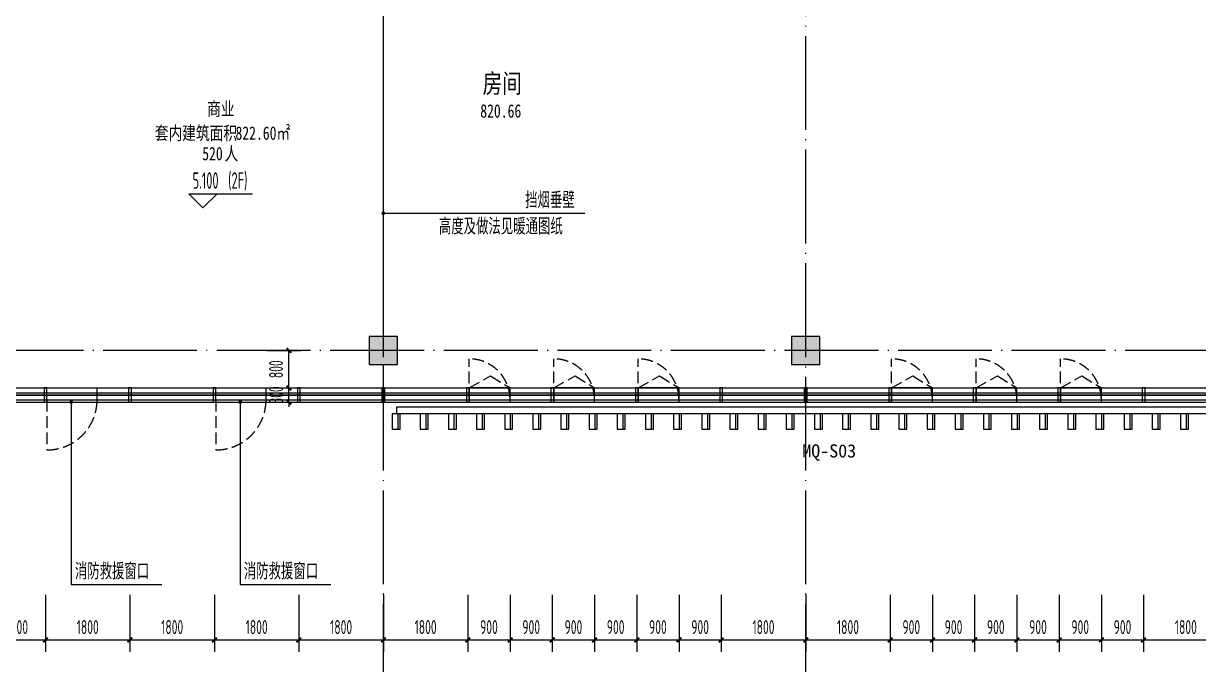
# Model space of a CAD drawing. Extents: x -228436 to 200315, y -41539 to 163917.
# Drawn here: x 22832 to 47870, y 55709 to 69366 of the extents above; entities that cross this region are included whole.
import ezdxf

# ---------------------------------------------------------------- set-up
doc = ezdxf.new("R2010")
doc.units = 0
doc.header["$LTSCALE"] = 1000
doc.header["$MEASUREMENT"] = 0
for name, pattern in [('13#楼幕墙$0$DASH', [0.35, 0.25, -0.1]), ('X-104 13#平面$0$109 3#平面$0$DASH', [0.35, 0.25, -0.1]), ('X-104 13#平面$0$ACAD_ISO05W100', [34, 24, -3, 0.5, -3, 0.5, -3]), ('X-104 13#平面$0$DOTE', [2.42, 2, -0.2, 0.02, -0.2])]:
    doc.linetypes.add(name, pattern=pattern)
for name, color, linetype in [('01-标注_尺寸', 124, 'Continuous'), ('13#楼幕墙$0$A-C_幕墙龙骨', 133, 'Continuous'), ('13#楼幕墙$0$A-C_玻璃幕墙', 140, 'Continuous'), ('13#楼幕墙$0$A-C_窗', 140, 'Continuous'), ('13#楼幕墙$0$A-TECH_结构', 21, 'Continuous'), ('13#楼幕墙$0$D-铝板', 181, 'Continuous'), ('PUB_HATCH', 8, 'Continuous'), ('PUB_WALL', 9, 'Continuous'), ('X-104 13#平面$0$01-标注_标高', 200, 'Continuous'), ('X-104 13#平面$0$01-标注_符号', 200, 'Continuous'), ('X-104 13#平面$0$02-TEXT_房间', 7, 'Continuous'), ('X-104 13#平面$0$02-TEXT_标注', 130, 'Continuous'), ('X-104 13#平面$0$A-TECH_暖通', 6, 'Continuous'), ('X-104 13#平面$0$A-TECH_结构', 21, 'Continuous'), ('X-104 13#平面$0$A_AXIS-轴线', 36, 'X-104 13#平面$0$DOTE'), ('X-104 13#平面$0$A_STR-砼柱', 51, 'Continuous')]:
    doc.layers.add(name, color=color, linetype=linetype)
doc.layers.add('X-104 13#平面$0$000套内', color=226, linetype='Continuous', lineweight=30, plot=False)
doc.styles.add('_TCH_DIM_T3', font='ros1.shx', dxfattribs={"width": 0.705882, "bigfont": 'jd.shx'})
doc.styles.add('X-104 13#平面$0$_TCH_AXIS', font='STXIHEI_0.TTF', dxfattribs={"width": 0.75})
doc.styles.add('X-104 13#平面$0$_TCH_DIM', font='ros1.shx', dxfattribs={"width": 0.8, "bigfont": 'jd.shx'})
doc.styles.add('X-104 13#平面$0$_TCH_SPACE', font='STXIHEI_0.TTF', dxfattribs={"width": 0.75, "height": 5})
doc.dimstyles.new('_TCH_ARCH&&100', dxfattribs={"dimtxt": 297.5, "dimasz": 100, "dimexe": 250, "dimexo": 300, "dimgap": 126.25, "dimtad": 1, "dimdec": 0, "dimzin": 0, "dimdsep": 46, "dimtxsty": '_TCH_DIM_T3', "dimblk": 'ARCHTICK', "dimcen": 0.09, "dimclrt": 7, "dimazin": 2, "dimtfac": 1, "dimtdec": 0, "dimtix": 1, "dimtmove": 2, "dimatfit": 3, "dimfxl": 0, "dimtolj": 1, "dimtzin": 0, "dimarcsym": 0})

# ---------------------------------------------------------------- blocks, each defined once
blk = doc.blocks.new('13#楼幕墙$0$A$C2B4E24BF')
at = {"linetype": '13#楼幕墙$0$DASH'}
for points in [[(5, 50), (5, 920)], [(5, 300), (460, 557), (875, 300)]]:
    blk.add_lwpolyline(points, dxfattribs=at)
blk.add_lwpolyline([(5, 0), (875, 0), (875, 300), (5, 300)], close=True)
blk.add_arc((5, 50), 870, 0, 90, dxfattribs=at)
blk = doc.blocks.new('13#楼幕墙$0$leileilei')
for p, q in [((120, 325), (0, 325)), ((0, 325), (0, 0)), ((120, 325), (120, 0)), ((170, 325), (120, 325)), ((170, 0), (170, 325)), ((0, 0), (120, 0)), ((120, 0), (170, 0))]:
    blk.add_line(p, q)
blk = doc.blocks.new('13#楼幕墙$0$A$C7A413A1D')
blk.add_lwpolyline([(-70, -300), (-10, -300), (-10, 0), (-70, 0)], close=True)
blk = doc.blocks.new('13#楼幕墙$0$traetawrwe')
blk.add_line((1070, -50), (1070, 250))
at = {"linetype": '13#楼幕墙$0$DASH'}
blk.add_lwpolyline([(0, 0), (0, -1070)], dxfattribs=at)
blk.add_arc((0, 0), 1070, 270, 360, dxfattribs=at)
blk = doc.blocks.new('13#楼幕墙')
at = {"layer": '13#楼幕墙$0$A-C_玻璃幕墙'}
for p, q in [((21900, 61500), (58200, 61500)), ((22050, 61350), (58350, 61350)), ((22100, 61300), (58400, 61300))]:
    blk.add_line(p, q, dxfattribs=at)
at = {"layer": '13#楼幕墙$0$A-TECH_结构'}
blk.add_lwpolyline([(4402, 77600), (-600, 77600), (-600, 60000), (21800, 60000), (21800, 61600), (58100, 61600), (58100, 81220), (53261, 85280), (38100, 76527), (38100, 72300), (12410, 72300), (4402, 77600)], dxfattribs=at)
at = {"layer": '13#楼幕墙$0$D-铝板'}
blk.add_lwpolyline([(58790, 61050), (30785, 61050), (30785, 61200), (58640, 61200)], close=True, dxfattribs=at)
at = {"layer": '13#楼幕墙$0$A-C_幕墙龙骨'}
for p in [(23340, 61600), (25140, 61600), (26940, 61600), (28740, 61600), (30540, 61600), (32340, 61600), (34140, 61600), (35940, 61600), (37740, 61600), (39540, 61600), (41340, 61600), (43140, 61600), (44940, 61600), (46740, 61600)]:
    blk.add_blockref('13#楼幕墙$0$A$C7A413A1D', p, dxfattribs=at)
at = {"layer": '13#楼幕墙$0$A-C_窗'}
for name, p in [('13#楼幕墙$0$A$C2B4E24BF', (32325, 61300)), ('13#楼幕墙$0$A$C2B4E24BF', (34125, 61300)), ('13#楼幕墙$0$A$C2B4E24BF', (35925, 61300)), ('13#楼幕墙$0$A$C2B4E24BF', (41325, 61300)), ('13#楼幕墙$0$A$C2B4E24BF', (43125, 61300)), ('13#楼幕墙$0$A$C2B4E24BF', (44925, 61300)), ('13#楼幕墙$0$traetawrwe', (23330, 61350)), ('13#楼幕墙$0$traetawrwe', (26930, 61350))]:
    blk.add_blockref(name, p, dxfattribs=at)
at = {"layer": '13#楼幕墙$0$D-铝板'}
for p in [(30685, 60725), (31285, 60725), (31885, 60725), (32485, 60725), (33085, 60725), (33685, 60725), (34285, 60725), (34885, 60725), (35485, 60725), (36085, 60725), (36685, 60725), (37285, 60725), (37885, 60725), (38485, 60725), (39085, 60725), (39685, 60725), (40285, 60725), (40885, 60725), (41485, 60725), (42085, 60725), (42685, 60725), (43285, 60725), (43885, 60725), (44485, 60725), (45085, 60725), (45685, 60725), (46285, 60725), (46885, 60725), (47485, 60725)]:
    blk.add_blockref('13#楼幕墙$0$leileilei', p, dxfattribs=at)
blk = doc.blocks.new('X-104 13#平面$0$轴网')
at = {"layer": 'X-104 13#平面$0$A_AXIS-轴线', "linetype": 'X-104 13#平面$0$DOTE'}
for p, q in [((30500, -7401), (30500, 24620.3)), ((39500, -7401), (39500, 24620.3)), ((60408.4, 0), (-2925, 0))]:
    blk.add_line(p, q, dxfattribs=at)
blk = doc.blocks.new('_FZH')
blk.add_lwpolyline([(-0.5, -0.5), (0.5, -0.5), (0.5, 0.5), (-0.5, 0.5)], close=True)
at = {"layer": 'PUB_HATCH'}
blk.add_solid([(-0.5, -0.5), (0.5, -0.5), (-0.5, 0.5), (0.5, 0.5)], dxfattribs=at)
blk = doc.blocks.new('X-104 13#平面')
at = {"layer": 'PUB_WALL'}
for points in [[(30800, 62700), (30200, 62700), (30240, 62660), (30760, 62660)], [(30200, 62700), (30200, 62100), (30240, 62140), (30240, 62660)], [(30800, 62100), (30800, 62700), (30760, 62660), (30760, 62140)], [(39800, 62700), (39200, 62700), (39240, 62660), (39760, 62660)], [(39200, 62700), (39200, 62100), (39240, 62140), (39240, 62660)], [(39800, 62100), (39800, 62700), (39760, 62660), (39760, 62140)], [(30200, 62100), (30800, 62100), (30760, 62140), (30240, 62140)], [(39200, 62100), (39800, 62100), (39760, 62140), (39240, 62140)]]:
    blk.add_hatch(color=256, dxfattribs=at).paths.add_polyline_path(points)
at = {"layer": 'X-104 13#平面$0$000套内'}
blk.add_lwpolyline([(4100, 77750), (4100, 68700), (-750, 68700), (-750, 59850), (21950, 59850), (21950, 61450), (58250, 61450), (58250, 71300), (48400, 71300), (48400, 73450), (53400, 73450), (53400, 80500), (58250, 80500), (58250, 81290.1), (53289, 85452.6), (37950, 76613.3), (37950, 72450), (12454.9, 72450), (4447.4, 77750)], close=True, dxfattribs=at)
at = {"layer": 'X-104 13#平面$0$01-标注_标高'}
for p, q in [((26655.6, 65440.3), (26355.6, 65740.3)), ((26355.6, 65740.3), (27712.1, 65740.3)), ((26655.6, 65440.3), (26955.6, 65740.3))]:
    blk.add_line(p, q, dxfattribs=at)
at = {"layer": 'X-104 13#平面$0$01-标注_符号'}
for p, q in [((30500, 65323.2), (31685.3, 65323.2)), ((31685.3, 65323.2), (34792.6, 65323.2)), ((23850, 61300), (23850, 57415.4)), ((27450, 61300), (27450, 57415.4)), ((23850, 57415.4), (25780.7, 57415.4)), ((27450, 57415.4), (29380.7, 57415.4))]:
    blk.add_line(p, q, dxfattribs=at)
at = {"layer": 'X-104 13#平面$0$01-标注_符号', "const_width": 40}
for points in [[(30480, 65323.2, 1), (30520, 65323.2, 1)], [(23850, 61320, 1), (23850, 61280, 1)], [(27450, 61320, 1), (27450, 61280, 1)]]:
    blk.add_lwpolyline(points, format="xyb", close=True, dxfattribs=at)
at = {"layer": 'X-104 13#平面$0$A-TECH_暖通', "linetype": 'X-104 13#平面$0$109 3#平面$0$DASH', "const_width": 30}
for points in [[(30500, 71100), (30500, 62700)], [(30500, 62100), (30500, 61600)]]:
    blk.add_lwpolyline(points, dxfattribs=at)
at = {"layer": 'X-104 13#平面$0$A-TECH_结构'}
blk.add_lwpolyline([(58100, 61600), (58100, 81220), (53261.3, 85280.2), (38100, 76526.8), (38100, 72300), (12409.7, 72300), (4402.3, 77600), (-600, 77600), (-600, 60000), (21800, 60000), (21800, 61600)], close=True, dxfattribs=at)
blk.add_blockref('X-104 13#平面$0$轴网', (0, 62400))
blk.add_blockref('13#楼幕墙', (0, 0), dxfattribs=at)
at = {"layer": 'X-104 13#平面$0$A_STR-砼柱', "xscale": 600, "yscale": 600, "zscale": 600}
for p in [(30500, 62400), (39500, 62400)]:
    blk.add_blockref('_FZH', p, dxfattribs=at)
at = {"layer": 'X-104 13#平面$0$000套内', "style": 'X-104 13#平面$0$_TCH_SPACE', "width": 0.75}
for s, height, p in [('房间', 407.75, (32615.2, 67885.2)), ('820.66', 285.43, (32564.8, 67360.2))]:
    blk.add_text(s, height=height, dxfattribs=at).set_placement(p)
at = {"layer": 'X-104 13#平面$0$01-标注_符号', "style": 'X-104 13#平面$0$_TCH_SPACE', "width": 0.75}
for s, height, p in [('套内建筑面积', 285.43, (25629.5, 66888.7)), ('822.60', 285.43, (27348.9, 66888.7)), ('㎡', 285.4, (28222.1, 66888.7)), ('520', 285.43, (26640.5, 66451.9)), ('人', 285.4, (27116.8, 66451.9))]:
    blk.add_text(s, height=height, dxfattribs=at).set_placement(p)
at = {"layer": 'X-104 13#平面$0$02-TEXT_房间', "style": 'X-104 13#平面$0$_TCH_SPACE', "width": 0.75}
blk.add_text('商业', height=285.43, dxfattribs=at).set_placement((26745.9, 67405.1))
at = {"layer": 'X-104 13#平面$0$02-TEXT_标注', "style": 'X-104 13#平面$0$_TCH_DIM'}
for s, height, width, p in [('5.100', 350, 0.64, (26435.7, 65845.3)), ('(2F)', 350, 0.64, (27192.9, 65845.3)), ('挡烟垂壁', 347.29, 0.8, (33522.1, 65428.2)), ('高度及做法见暖通图纸', 347.29, 0.8, (31683.6, 64868.2)), ('消防救援窗口', 347.29, 0.8, (23926.2, 57520.4)), ('消防救援窗口', 347.29, 0.8, (27526.2, 57520.4))]:
    blk.add_text(s, height=height, dxfattribs=dict(at, width=width)).set_placement(p)
at = {"layer": 'X-104 13#平面$0$02-TEXT_标注', "linetype": 'X-104 13#平面$0$ACAD_ISO05W100', "style": 'X-104 13#平面$0$_TCH_AXIS'}
blk.add_text('MQ-S03', height=281.25, dxfattribs=at).set_placement((39426.8, 60119))
blk = doc.blocks.new('_ArchTick')
at = {"color": 0, "linetype": 'ByBlock', "const_width": 0.4}
blk.add_lwpolyline([(-0.5, -0.5), (0.5, 0.5)], dxfattribs=at)
blk = doc.blocks.new('*D288')
at = {"layer": '01-标注_尺寸', "color": 0, "lineweight": -2, "transparency": 16777216}
for p, q in [((28020, 61600), (28738, 61600)), ((28488, 61600), (28488, 61700)), ((28488, 61300), (28488, 61600)), ((28020, 61300), (28738, 61300)), ((28488, 61300), (28488, 61200))]:
    blk.add_line(p, q, dxfattribs=at)
at = {"layer": 'Defpoints', "color": 0, "transparency": 16777216}
for p in [(27720, 61600), (28488, 61600), (27720, 61300)]:
    blk.add_point(p, dxfattribs=at)
at = {"layer": '01-标注_尺寸', "color": 0, "lineweight": -2, "transparency": 16777216, "xscale": 100, "yscale": 100, "zscale": 100}
for p, rotation in [((28488, 61600), 270), ((28488, 61300), 90)]:
    blk.add_blockref('_ArchTick', p, dxfattribs=dict(at, rotation=rotation))
at = {"layer": '01-标注_尺寸', "color": 7, "transparency": 16777216, "insert": (28213, 61450), "char_height": 297.5, "attachment_point": 5, "rotation": 90, "style": '_TCH_DIM_T3'}
blk.add_mtext('\\A1;300', dxfattribs=at)
blk = doc.blocks.new('*D289')
at = {"layer": '01-标注_尺寸', "color": 0, "lineweight": -2, "transparency": 16777216}
for p, q in [((28020, 62400), (28738, 62400)), ((28488, 61600), (28488, 62400)), ((28020, 61600), (28738, 61600))]:
    blk.add_line(p, q, dxfattribs=at)
at = {"layer": 'Defpoints', "color": 0, "transparency": 16777216}
for p in [(27720, 62400), (28488, 62400), (27720, 61600)]:
    blk.add_point(p, dxfattribs=at)
at = {"layer": '01-标注_尺寸', "color": 0, "lineweight": -2, "transparency": 16777216, "xscale": 100, "yscale": 100, "zscale": 100}
for p, rotation in [((28488, 62400), 90), ((28488, 61600), 270)]:
    blk.add_blockref('_ArchTick', p, dxfattribs=dict(at, rotation=rotation))
at = {"layer": '01-标注_尺寸', "color": 7, "transparency": 16777216, "insert": (28213, 62000), "char_height": 297.5, "attachment_point": 5, "rotation": 90, "style": '_TCH_DIM_T3'}
blk.add_mtext('\\A1;800', dxfattribs=at)
blk = doc.blocks.new('*D499')
at = {"layer": '01-标注_尺寸', "color": 0, "lineweight": -2, "transparency": 16777216}
for p, q in [((22100, 57190), (22100, 55981)), ((23300, 57190), (23300, 55981)), ((22100, 56231), (23300, 56231))]:
    blk.add_line(p, q, dxfattribs=at)
at = {"layer": 'Defpoints', "color": 0, "transparency": 16777216}
for p in [(22100, 57490), (23300, 57490), (23300, 56231)]:
    blk.add_point(p, dxfattribs=at)
at = {"layer": '01-标注_尺寸', "color": 0, "lineweight": -2, "transparency": 16777216, "xscale": 100, "yscale": 100, "zscale": 100, "rotation": 180}
blk.add_blockref('_ArchTick', (22100, 56231), dxfattribs=at)
at = {"layer": '01-标注_尺寸', "color": 0, "lineweight": -2, "transparency": 16777216, "xscale": 100, "yscale": 100, "zscale": 100}
blk.add_blockref('_ArchTick', (23300, 56231), dxfattribs=at)
at = {"layer": '01-标注_尺寸', "color": 7, "transparency": 16777216, "insert": (22700, 56506), "char_height": 297.5, "attachment_point": 5, "style": '_TCH_DIM_T3'}
blk.add_mtext('\\A1;1200', dxfattribs=at)
blk = doc.blocks.new('*D500')
at = {"layer": '01-标注_尺寸', "color": 0, "lineweight": -2, "transparency": 16777216}
for p, q in [((23300, 57190), (23300, 55981)), ((25100, 57190), (25100, 55981)), ((23300, 56231), (25100, 56231))]:
    blk.add_line(p, q, dxfattribs=at)
at = {"layer": 'Defpoints', "color": 0, "transparency": 16777216}
for p in [(23300, 57490), (25100, 57490), (25100, 56231)]:
    blk.add_point(p, dxfattribs=at)
at = {"layer": '01-标注_尺寸', "color": 0, "lineweight": -2, "transparency": 16777216, "xscale": 100, "yscale": 100, "zscale": 100, "rotation": 180}
blk.add_blockref('_ArchTick', (23300, 56231), dxfattribs=at)
at = {"layer": '01-标注_尺寸', "color": 0, "lineweight": -2, "transparency": 16777216, "xscale": 100, "yscale": 100, "zscale": 100}
blk.add_blockref('_ArchTick', (25100, 56231), dxfattribs=at)
at = {"layer": '01-标注_尺寸', "color": 7, "transparency": 16777216, "insert": (24200, 56506), "char_height": 297.5, "attachment_point": 5, "style": '_TCH_DIM_T3'}
blk.add_mtext('\\A1;1800', dxfattribs=at)
blk = doc.blocks.new('*D501')
at = {"layer": '01-标注_尺寸', "color": 0, "lineweight": -2, "transparency": 16777216}
for p, q in [((25100, 57190), (25100, 55981)), ((26900, 57190), (26900, 55981)), ((25100, 56231), (26900, 56231))]:
    blk.add_line(p, q, dxfattribs=at)
at = {"layer": 'Defpoints', "color": 0, "transparency": 16777216}
for p in [(25100, 57490), (26900, 57490), (26900, 56231)]:
    blk.add_point(p, dxfattribs=at)
at = {"layer": '01-标注_尺寸', "color": 0, "lineweight": -2, "transparency": 16777216, "xscale": 100, "yscale": 100, "zscale": 100, "rotation": 180}
blk.add_blockref('_ArchTick', (25100, 56231), dxfattribs=at)
at = {"layer": '01-标注_尺寸', "color": 0, "lineweight": -2, "transparency": 16777216, "xscale": 100, "yscale": 100, "zscale": 100}
blk.add_blockref('_ArchTick', (26900, 56231), dxfattribs=at)
at = {"layer": '01-标注_尺寸', "color": 7, "transparency": 16777216, "insert": (26000, 56506), "char_height": 297.5, "attachment_point": 5, "style": '_TCH_DIM_T3'}
blk.add_mtext('\\A1;1800', dxfattribs=at)
blk = doc.blocks.new('*D502')
at = {"layer": '01-标注_尺寸', "color": 0, "lineweight": -2, "transparency": 16777216}
for p, q in [((26900, 57190), (26900, 55981)), ((28700, 57190), (28700, 55981)), ((26900, 56231), (28700, 56231))]:
    blk.add_line(p, q, dxfattribs=at)
at = {"layer": 'Defpoints', "color": 0, "transparency": 16777216}
for p in [(26900, 57490), (28700, 57490), (28700, 56231)]:
    blk.add_point(p, dxfattribs=at)
at = {"layer": '01-标注_尺寸', "color": 0, "lineweight": -2, "transparency": 16777216, "xscale": 100, "yscale": 100, "zscale": 100, "rotation": 180}
blk.add_blockref('_ArchTick', (26900, 56231), dxfattribs=at)
at = {"layer": '01-标注_尺寸', "color": 0, "lineweight": -2, "transparency": 16777216, "xscale": 100, "yscale": 100, "zscale": 100}
blk.add_blockref('_ArchTick', (28700, 56231), dxfattribs=at)
at = {"layer": '01-标注_尺寸', "color": 7, "transparency": 16777216, "insert": (27800, 56506), "char_height": 297.5, "attachment_point": 5, "style": '_TCH_DIM_T3'}
blk.add_mtext('\\A1;1800', dxfattribs=at)
blk = doc.blocks.new('*D503')
at = {"layer": '01-标注_尺寸', "color": 0, "lineweight": -2, "transparency": 16777216}
for p, q in [((28700, 57190), (28700, 55981)), ((30500, 57190), (30500, 55981)), ((28700, 56231), (30500, 56231))]:
    blk.add_line(p, q, dxfattribs=at)
at = {"layer": 'Defpoints', "color": 0, "transparency": 16777216}
for p in [(28700, 57490), (30500, 57490), (30500, 56231)]:
    blk.add_point(p, dxfattribs=at)
at = {"layer": '01-标注_尺寸', "color": 0, "lineweight": -2, "transparency": 16777216, "xscale": 100, "yscale": 100, "zscale": 100, "rotation": 180}
blk.add_blockref('_ArchTick', (28700, 56231), dxfattribs=at)
at = {"layer": '01-标注_尺寸', "color": 0, "lineweight": -2, "transparency": 16777216, "xscale": 100, "yscale": 100, "zscale": 100}
blk.add_blockref('_ArchTick', (30500, 56231), dxfattribs=at)
at = {"layer": '01-标注_尺寸', "color": 7, "transparency": 16777216, "insert": (29600, 56506), "char_height": 297.5, "attachment_point": 5, "style": '_TCH_DIM_T3'}
blk.add_mtext('\\A1;1800', dxfattribs=at)
blk = doc.blocks.new('*D504')
at = {"layer": '01-标注_尺寸', "color": 0, "lineweight": -2, "transparency": 16777216}
for p, q in [((30500, 57190), (30500, 55981)), ((32300, 57190), (32300, 55981)), ((30500, 56231), (32300, 56231))]:
    blk.add_line(p, q, dxfattribs=at)
at = {"layer": 'Defpoints', "color": 0, "transparency": 16777216}
for p in [(30500, 57490), (32300, 57490), (32300, 56231)]:
    blk.add_point(p, dxfattribs=at)
at = {"layer": '01-标注_尺寸', "color": 0, "lineweight": -2, "transparency": 16777216, "xscale": 100, "yscale": 100, "zscale": 100, "rotation": 180}
blk.add_blockref('_ArchTick', (30500, 56231), dxfattribs=at)
at = {"layer": '01-标注_尺寸', "color": 0, "lineweight": -2, "transparency": 16777216, "xscale": 100, "yscale": 100, "zscale": 100}
blk.add_blockref('_ArchTick', (32300, 56231), dxfattribs=at)
at = {"layer": '01-标注_尺寸', "color": 7, "transparency": 16777216, "insert": (31400, 56506), "char_height": 297.5, "attachment_point": 5, "style": '_TCH_DIM_T3'}
blk.add_mtext('\\A1;1800', dxfattribs=at)
blk = doc.blocks.new('*D505')
at = {"layer": '01-标注_尺寸', "color": 0, "lineweight": -2, "transparency": 16777216}
for p, q in [((32300, 57190), (32300, 55981)), ((33200, 57190), (33200, 55981)), ((32300, 56231), (33200, 56231))]:
    blk.add_line(p, q, dxfattribs=at)
at = {"layer": 'Defpoints', "color": 0, "transparency": 16777216}
for p in [(32300, 57490), (33200, 57490), (33200, 56231)]:
    blk.add_point(p, dxfattribs=at)
at = {"layer": '01-标注_尺寸', "color": 0, "lineweight": -2, "transparency": 16777216, "xscale": 100, "yscale": 100, "zscale": 100, "rotation": 180}
blk.add_blockref('_ArchTick', (32300, 56231), dxfattribs=at)
at = {"layer": '01-标注_尺寸', "color": 0, "lineweight": -2, "transparency": 16777216, "xscale": 100, "yscale": 100, "zscale": 100}
blk.add_blockref('_ArchTick', (33200, 56231), dxfattribs=at)
at = {"layer": '01-标注_尺寸', "color": 7, "transparency": 16777216, "insert": (32750, 56506), "char_height": 297.5, "attachment_point": 5, "style": '_TCH_DIM_T3'}
blk.add_mtext('\\A1;900', dxfattribs=at)
blk = doc.blocks.new('*D506')
at = {"layer": '01-标注_尺寸', "color": 0, "lineweight": -2, "transparency": 16777216}
for p, q in [((33200, 57190), (33200, 55981)), ((34100, 57190), (34100, 55981)), ((33200, 56231), (34100, 56231))]:
    blk.add_line(p, q, dxfattribs=at)
at = {"layer": 'Defpoints', "color": 0, "transparency": 16777216}
for p in [(33200, 57490), (34100, 57490), (34100, 56231)]:
    blk.add_point(p, dxfattribs=at)
at = {"layer": '01-标注_尺寸', "color": 0, "lineweight": -2, "transparency": 16777216, "xscale": 100, "yscale": 100, "zscale": 100, "rotation": 180}
blk.add_blockref('_ArchTick', (33200, 56231), dxfattribs=at)
at = {"layer": '01-标注_尺寸', "color": 0, "lineweight": -2, "transparency": 16777216, "xscale": 100, "yscale": 100, "zscale": 100}
blk.add_blockref('_ArchTick', (34100, 56231), dxfattribs=at)
at = {"layer": '01-标注_尺寸', "color": 7, "transparency": 16777216, "insert": (33650, 56506), "char_height": 297.5, "attachment_point": 5, "style": '_TCH_DIM_T3'}
blk.add_mtext('\\A1;900', dxfattribs=at)
blk = doc.blocks.new('*D507')
at = {"layer": '01-标注_尺寸', "color": 0, "lineweight": -2, "transparency": 16777216}
for p, q in [((34100, 57190), (34100, 55981)), ((35000, 57190), (35000, 55981)), ((34100, 56231), (35000, 56231))]:
    blk.add_line(p, q, dxfattribs=at)
at = {"layer": 'Defpoints', "color": 0, "transparency": 16777216}
for p in [(34100, 57490), (35000, 57490), (35000, 56231)]:
    blk.add_point(p, dxfattribs=at)
at = {"layer": '01-标注_尺寸', "color": 0, "lineweight": -2, "transparency": 16777216, "xscale": 100, "yscale": 100, "zscale": 100, "rotation": 180}
blk.add_blockref('_ArchTick', (34100, 56231), dxfattribs=at)
at = {"layer": '01-标注_尺寸', "color": 0, "lineweight": -2, "transparency": 16777216, "xscale": 100, "yscale": 100, "zscale": 100}
blk.add_blockref('_ArchTick', (35000, 56231), dxfattribs=at)
at = {"layer": '01-标注_尺寸', "color": 7, "transparency": 16777216, "insert": (34550, 56506), "char_height": 297.5, "attachment_point": 5, "style": '_TCH_DIM_T3'}
blk.add_mtext('\\A1;900', dxfattribs=at)
blk = doc.blocks.new('*D508')
at = {"layer": '01-标注_尺寸', "color": 0, "lineweight": -2, "transparency": 16777216}
for p, q in [((35000, 57190), (35000, 55981)), ((35900, 57190), (35900, 55981)), ((35000, 56231), (35900, 56231))]:
    blk.add_line(p, q, dxfattribs=at)
at = {"layer": 'Defpoints', "color": 0, "transparency": 16777216}
for p in [(35000, 57490), (35900, 57490), (35900, 56231)]:
    blk.add_point(p, dxfattribs=at)
at = {"layer": '01-标注_尺寸', "color": 0, "lineweight": -2, "transparency": 16777216, "xscale": 100, "yscale": 100, "zscale": 100, "rotation": 180}
blk.add_blockref('_ArchTick', (35000, 56231), dxfattribs=at)
at = {"layer": '01-标注_尺寸', "color": 0, "lineweight": -2, "transparency": 16777216, "xscale": 100, "yscale": 100, "zscale": 100}
blk.add_blockref('_ArchTick', (35900, 56231), dxfattribs=at)
at = {"layer": '01-标注_尺寸', "color": 7, "transparency": 16777216, "insert": (35450, 56506), "char_height": 297.5, "attachment_point": 5, "style": '_TCH_DIM_T3'}
blk.add_mtext('\\A1;900', dxfattribs=at)
blk = doc.blocks.new('*D509')
at = {"layer": '01-标注_尺寸', "color": 0, "lineweight": -2, "transparency": 16777216}
for p, q in [((35900, 57190), (35900, 55981)), ((36800, 57190), (36800, 55981)), ((35900, 56231), (36800, 56231))]:
    blk.add_line(p, q, dxfattribs=at)
at = {"layer": 'Defpoints', "color": 0, "transparency": 16777216}
for p in [(35900, 57490), (36800, 57490), (36800, 56231)]:
    blk.add_point(p, dxfattribs=at)
at = {"layer": '01-标注_尺寸', "color": 0, "lineweight": -2, "transparency": 16777216, "xscale": 100, "yscale": 100, "zscale": 100, "rotation": 180}
blk.add_blockref('_ArchTick', (35900, 56231), dxfattribs=at)
at = {"layer": '01-标注_尺寸', "color": 0, "lineweight": -2, "transparency": 16777216, "xscale": 100, "yscale": 100, "zscale": 100}
blk.add_blockref('_ArchTick', (36800, 56231), dxfattribs=at)
at = {"layer": '01-标注_尺寸', "color": 7, "transparency": 16777216, "insert": (36350, 56506), "char_height": 297.5, "attachment_point": 5, "style": '_TCH_DIM_T3'}
blk.add_mtext('\\A1;900', dxfattribs=at)
blk = doc.blocks.new('*D510')
at = {"layer": '01-标注_尺寸', "color": 0, "lineweight": -2, "transparency": 16777216}
for p, q in [((36800, 57190), (36800, 55981)), ((37700, 57190), (37700, 55981)), ((36800, 56231), (37700, 56231))]:
    blk.add_line(p, q, dxfattribs=at)
at = {"layer": 'Defpoints', "color": 0, "transparency": 16777216}
for p in [(36800, 57490), (37700, 57490), (37700, 56231)]:
    blk.add_point(p, dxfattribs=at)
at = {"layer": '01-标注_尺寸', "color": 0, "lineweight": -2, "transparency": 16777216, "xscale": 100, "yscale": 100, "zscale": 100, "rotation": 180}
blk.add_blockref('_ArchTick', (36800, 56231), dxfattribs=at)
at = {"layer": '01-标注_尺寸', "color": 0, "lineweight": -2, "transparency": 16777216, "xscale": 100, "yscale": 100, "zscale": 100}
blk.add_blockref('_ArchTick', (37700, 56231), dxfattribs=at)
at = {"layer": '01-标注_尺寸', "color": 7, "transparency": 16777216, "insert": (37250, 56506), "char_height": 297.5, "attachment_point": 5, "style": '_TCH_DIM_T3'}
blk.add_mtext('\\A1;900', dxfattribs=at)
blk = doc.blocks.new('*D511')
at = {"layer": '01-标注_尺寸', "color": 0, "lineweight": -2, "transparency": 16777216}
for p, q in [((37700, 57190), (37700, 55981)), ((39500, 57190), (39500, 55981)), ((37700, 56231), (39500, 56231))]:
    blk.add_line(p, q, dxfattribs=at)
at = {"layer": 'Defpoints', "color": 0, "transparency": 16777216}
for p in [(37700, 57490), (39500, 57490), (39500, 56231)]:
    blk.add_point(p, dxfattribs=at)
at = {"layer": '01-标注_尺寸', "color": 0, "lineweight": -2, "transparency": 16777216, "xscale": 100, "yscale": 100, "zscale": 100, "rotation": 180}
blk.add_blockref('_ArchTick', (37700, 56231), dxfattribs=at)
at = {"layer": '01-标注_尺寸', "color": 0, "lineweight": -2, "transparency": 16777216, "xscale": 100, "yscale": 100, "zscale": 100}
blk.add_blockref('_ArchTick', (39500, 56231), dxfattribs=at)
at = {"layer": '01-标注_尺寸', "color": 7, "transparency": 16777216, "insert": (38600, 56506), "char_height": 297.5, "attachment_point": 5, "style": '_TCH_DIM_T3'}
blk.add_mtext('\\A1;1800', dxfattribs=at)
blk = doc.blocks.new('*D512')
at = {"layer": '01-标注_尺寸', "color": 0, "lineweight": -2, "transparency": 16777216}
for p, q in [((39500, 57190), (39500, 55981)), ((41300, 57190), (41300, 55981)), ((39500, 56231), (41300, 56231))]:
    blk.add_line(p, q, dxfattribs=at)
at = {"layer": 'Defpoints', "color": 0, "transparency": 16777216}
for p in [(39500, 57490), (41300, 57490), (41300, 56231)]:
    blk.add_point(p, dxfattribs=at)
at = {"layer": '01-标注_尺寸', "color": 0, "lineweight": -2, "transparency": 16777216, "xscale": 100, "yscale": 100, "zscale": 100, "rotation": 180}
blk.add_blockref('_ArchTick', (39500, 56231), dxfattribs=at)
at = {"layer": '01-标注_尺寸', "color": 0, "lineweight": -2, "transparency": 16777216, "xscale": 100, "yscale": 100, "zscale": 100}
blk.add_blockref('_ArchTick', (41300, 56231), dxfattribs=at)
at = {"layer": '01-标注_尺寸', "color": 7, "transparency": 16777216, "insert": (40400, 56506), "char_height": 297.5, "attachment_point": 5, "style": '_TCH_DIM_T3'}
blk.add_mtext('\\A1;1800', dxfattribs=at)
blk = doc.blocks.new('*D513')
at = {"layer": '01-标注_尺寸', "color": 0, "lineweight": -2, "transparency": 16777216}
for p, q in [((41300, 57190), (41300, 55981)), ((42200, 57190), (42200, 55981)), ((41300, 56231), (42200, 56231))]:
    blk.add_line(p, q, dxfattribs=at)
at = {"layer": 'Defpoints', "color": 0, "transparency": 16777216}
for p in [(41300, 57490), (42200, 57490), (42200, 56231)]:
    blk.add_point(p, dxfattribs=at)
at = {"layer": '01-标注_尺寸', "color": 0, "lineweight": -2, "transparency": 16777216, "xscale": 100, "yscale": 100, "zscale": 100, "rotation": 180}
blk.add_blockref('_ArchTick', (41300, 56231), dxfattribs=at)
at = {"layer": '01-标注_尺寸', "color": 0, "lineweight": -2, "transparency": 16777216, "xscale": 100, "yscale": 100, "zscale": 100}
blk.add_blockref('_ArchTick', (42200, 56231), dxfattribs=at)
at = {"layer": '01-标注_尺寸', "color": 7, "transparency": 16777216, "insert": (41750, 56506), "char_height": 297.5, "attachment_point": 5, "style": '_TCH_DIM_T3'}
blk.add_mtext('\\A1;900', dxfattribs=at)
blk = doc.blocks.new('*D514')
at = {"layer": '01-标注_尺寸', "color": 0, "lineweight": -2, "transparency": 16777216}
for p, q in [((42200, 57190), (42200, 55981)), ((43100, 57190), (43100, 55981)), ((42200, 56231), (43100, 56231))]:
    blk.add_line(p, q, dxfattribs=at)
at = {"layer": 'Defpoints', "color": 0, "transparency": 16777216}
for p in [(42200, 57490), (43100, 57490), (43100, 56231)]:
    blk.add_point(p, dxfattribs=at)
at = {"layer": '01-标注_尺寸', "color": 0, "lineweight": -2, "transparency": 16777216, "xscale": 100, "yscale": 100, "zscale": 100, "rotation": 180}
blk.add_blockref('_ArchTick', (42200, 56231), dxfattribs=at)
at = {"layer": '01-标注_尺寸', "color": 0, "lineweight": -2, "transparency": 16777216, "xscale": 100, "yscale": 100, "zscale": 100}
blk.add_blockref('_ArchTick', (43100, 56231), dxfattribs=at)
at = {"layer": '01-标注_尺寸', "color": 7, "transparency": 16777216, "insert": (42650, 56506), "char_height": 297.5, "attachment_point": 5, "style": '_TCH_DIM_T3'}
blk.add_mtext('\\A1;900', dxfattribs=at)
blk = doc.blocks.new('*D515')
at = {"layer": '01-标注_尺寸', "color": 0, "lineweight": -2, "transparency": 16777216}
for p, q in [((43100, 57190), (43100, 55981)), ((44000, 57190), (44000, 55981)), ((43100, 56231), (44000, 56231))]:
    blk.add_line(p, q, dxfattribs=at)
at = {"layer": 'Defpoints', "color": 0, "transparency": 16777216}
for p in [(43100, 57490), (44000, 57490), (44000, 56231)]:
    blk.add_point(p, dxfattribs=at)
at = {"layer": '01-标注_尺寸', "color": 0, "lineweight": -2, "transparency": 16777216, "xscale": 100, "yscale": 100, "zscale": 100, "rotation": 180}
blk.add_blockref('_ArchTick', (43100, 56231), dxfattribs=at)
at = {"layer": '01-标注_尺寸', "color": 0, "lineweight": -2, "transparency": 16777216, "xscale": 100, "yscale": 100, "zscale": 100}
blk.add_blockref('_ArchTick', (44000, 56231), dxfattribs=at)
at = {"layer": '01-标注_尺寸', "color": 7, "transparency": 16777216, "insert": (43550, 56506), "char_height": 297.5, "attachment_point": 5, "style": '_TCH_DIM_T3'}
blk.add_mtext('\\A1;900', dxfattribs=at)
blk = doc.blocks.new('*D516')
at = {"layer": '01-标注_尺寸', "color": 0, "lineweight": -2, "transparency": 16777216}
for p, q in [((44000, 57190), (44000, 55981)), ((44900, 57190), (44900, 55981)), ((44000, 56231), (44900, 56231))]:
    blk.add_line(p, q, dxfattribs=at)
at = {"layer": 'Defpoints', "color": 0, "transparency": 16777216}
for p in [(44000, 57490), (44900, 57490), (44900, 56231)]:
    blk.add_point(p, dxfattribs=at)
at = {"layer": '01-标注_尺寸', "color": 0, "lineweight": -2, "transparency": 16777216, "xscale": 100, "yscale": 100, "zscale": 100, "rotation": 180}
blk.add_blockref('_ArchTick', (44000, 56231), dxfattribs=at)
at = {"layer": '01-标注_尺寸', "color": 0, "lineweight": -2, "transparency": 16777216, "xscale": 100, "yscale": 100, "zscale": 100}
blk.add_blockref('_ArchTick', (44900, 56231), dxfattribs=at)
at = {"layer": '01-标注_尺寸', "color": 7, "transparency": 16777216, "insert": (44450, 56506), "char_height": 297.5, "attachment_point": 5, "style": '_TCH_DIM_T3'}
blk.add_mtext('\\A1;900', dxfattribs=at)
blk = doc.blocks.new('*D517')
at = {"layer": '01-标注_尺寸', "color": 0, "lineweight": -2, "transparency": 16777216}
for p, q in [((44900, 57190), (44900, 55981)), ((45800, 57190), (45800, 55981)), ((44900, 56231), (45800, 56231))]:
    blk.add_line(p, q, dxfattribs=at)
at = {"layer": 'Defpoints', "color": 0, "transparency": 16777216}
for p in [(44900, 57490), (45800, 57490), (45800, 56231)]:
    blk.add_point(p, dxfattribs=at)
at = {"layer": '01-标注_尺寸', "color": 0, "lineweight": -2, "transparency": 16777216, "xscale": 100, "yscale": 100, "zscale": 100, "rotation": 180}
blk.add_blockref('_ArchTick', (44900, 56231), dxfattribs=at)
at = {"layer": '01-标注_尺寸', "color": 0, "lineweight": -2, "transparency": 16777216, "xscale": 100, "yscale": 100, "zscale": 100}
blk.add_blockref('_ArchTick', (45800, 56231), dxfattribs=at)
at = {"layer": '01-标注_尺寸', "color": 7, "transparency": 16777216, "insert": (45350, 56506), "char_height": 297.5, "attachment_point": 5, "style": '_TCH_DIM_T3'}
blk.add_mtext('\\A1;900', dxfattribs=at)
blk = doc.blocks.new('*D518')
at = {"layer": '01-标注_尺寸', "color": 0, "lineweight": -2, "transparency": 16777216}
for p, q in [((45800, 57190), (45800, 55981)), ((46700, 57190), (46700, 55981)), ((45800, 56231), (46700, 56231))]:
    blk.add_line(p, q, dxfattribs=at)
at = {"layer": 'Defpoints', "color": 0, "transparency": 16777216}
for p in [(45800, 57490), (46700, 57490), (46700, 56231)]:
    blk.add_point(p, dxfattribs=at)
at = {"layer": '01-标注_尺寸', "color": 0, "lineweight": -2, "transparency": 16777216, "xscale": 100, "yscale": 100, "zscale": 100, "rotation": 180}
blk.add_blockref('_ArchTick', (45800, 56231), dxfattribs=at)
at = {"layer": '01-标注_尺寸', "color": 0, "lineweight": -2, "transparency": 16777216, "xscale": 100, "yscale": 100, "zscale": 100}
blk.add_blockref('_ArchTick', (46700, 56231), dxfattribs=at)
at = {"layer": '01-标注_尺寸', "color": 7, "transparency": 16777216, "insert": (46250, 56506), "char_height": 297.5, "attachment_point": 5, "style": '_TCH_DIM_T3'}
blk.add_mtext('\\A1;900', dxfattribs=at)
blk = doc.blocks.new('*D519')
at = {"layer": '01-标注_尺寸', "color": 0, "lineweight": -2, "transparency": 16777216}
for p, q in [((46700, 57190), (46700, 55981)), ((48500, 57190), (48500, 55981)), ((46700, 56231), (48500, 56231))]:
    blk.add_line(p, q, dxfattribs=at)
at = {"layer": 'Defpoints', "color": 0, "transparency": 16777216}
for p in [(46700, 57490), (48500, 57490), (48500, 56231)]:
    blk.add_point(p, dxfattribs=at)
at = {"layer": '01-标注_尺寸', "color": 0, "lineweight": -2, "transparency": 16777216, "xscale": 100, "yscale": 100, "zscale": 100, "rotation": 180}
blk.add_blockref('_ArchTick', (46700, 56231), dxfattribs=at)
at = {"layer": '01-标注_尺寸', "color": 0, "lineweight": -2, "transparency": 16777216, "xscale": 100, "yscale": 100, "zscale": 100}
blk.add_blockref('_ArchTick', (48500, 56231), dxfattribs=at)
at = {"layer": '01-标注_尺寸', "color": 7, "transparency": 16777216, "insert": (47600, 56506), "char_height": 297.5, "attachment_point": 5, "style": '_TCH_DIM_T3'}
blk.add_mtext('\\A1;1800', dxfattribs=at)

msp = doc.modelspace()

# ---------------------------------------------------------------- block references
msp.add_blockref('X-104 13#平面', (0, 0))

# ---------------------------------------------------------------- dimensions: what is measured, and where the dimension line sits
at = {"layer": '01-标注_尺寸'}
for p1, p2, distance, picture, middle in [((27720.2, 61600), (27720.2, 62400), -767.6, '*D289', (28212.8, 62000)), ((27720.2, 61300), (27720.2, 61600), -767.6, '*D288', (28212.8, 61450)), ((22100, 57489.7), (23300, 57489.7), -1258.6, '*D499', (22700, 56506.1)), ((23300, 57489.7), (25100, 57489.7), -1258.6, '*D500', (24200, 56506.1)), ((25100, 57489.7), (26900, 57489.7), -1258.6, '*D501', (26000, 56506.1)), ((26900, 57489.7), (28700, 57489.7), -1258.6, '*D502', (27800, 56506.1)), ((28700, 57489.7), (30500, 57489.7), -1258.6, '*D503', (29600, 56506.1)), ((30500, 57489.7), (32300, 57489.7), -1258.6, '*D504', (31400, 56506.1)), ((32300, 57489.7), (33200, 57489.7), -1258.6, '*D505', (32750, 56506.1)), ((33200, 57489.7), (34100, 57489.7), -1258.6, '*D506', (33650, 56506.1)), ((34100, 57489.7), (35000, 57489.7), -1258.6, '*D507', (34550, 56506.1)), ((35000, 57489.7), (35900, 57489.7), -1258.6, '*D508', (35450, 56506.1)), ((35900, 57489.7), (36800, 57489.7), -1258.6, '*D509', (36350, 56506.1)), ((36800, 57489.7), (37700, 57489.7), -1258.6, '*D510', (37250, 56506.1)), ((37700, 57489.7), (39500, 57489.7), -1258.6, '*D511', (38600, 56506.1)), ((39500, 57489.7), (41300, 57489.7), -1258.6, '*D512', (40400, 56506.1)), ((41300, 57489.7), (42200, 57489.7), -1258.6, '*D513', (41750, 56506.1)), ((42200, 57489.7), (43100, 57489.7), -1258.6, '*D514', (42650, 56506.1)), ((43100, 57489.7), (44000, 57489.7), -1258.6, '*D515', (43550, 56506.1)), ((44000, 57489.7), (44900, 57489.7), -1258.6, '*D516', (44450, 56506.1)), ((44900, 57489.7), (45800, 57489.7), -1258.6, '*D517', (45350, 56506.1)), ((45800, 57489.7), (46700, 57489.7), -1258.6, '*D518', (46250, 56506.1)), ((46700, 57489.7), (48500, 57489.7), -1258.6, '*D519', (47600, 56506.1))]:
    dim = msp.add_aligned_dim(p1=p1, p2=p2, distance=distance, dimstyle='_TCH_ARCH&&100', dxfattribs=at)
    dim.commit()
    dim.dimension.update_dxf_attribs({"geometry": picture, "text_midpoint": middle})

doc.saveas('drawing.dxf')
